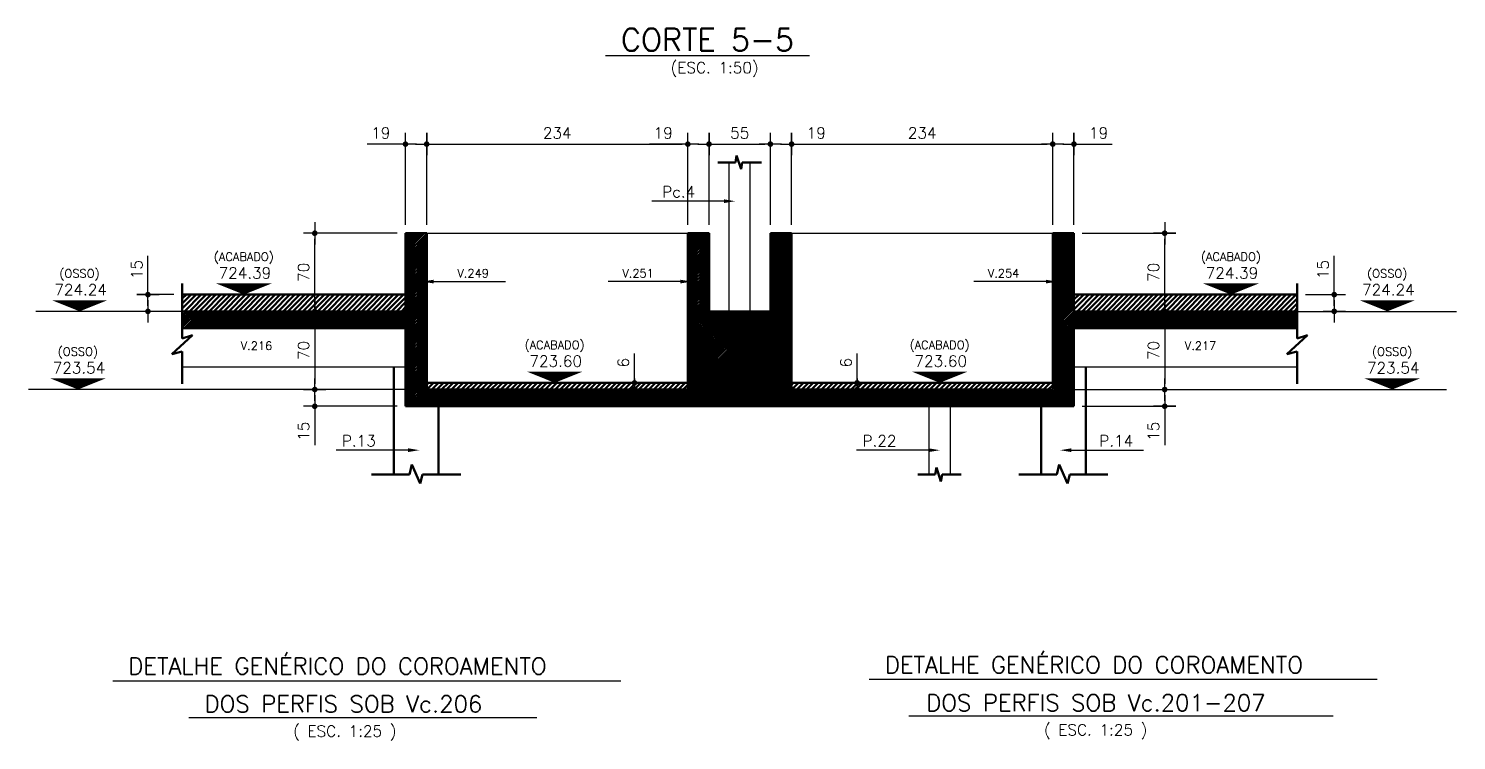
# Model space of a CAD drawing. Header units: inches. Extents: x 0 to 5940, y 0 to 4205.
# Drawn here: x 3668 to 4948, y 2757 to 3395 of the extents above; entities that cross this region are included whole.
import ezdxf
from ezdxf.enums import TextEntityAlignment as Align

# ---------------------------------------------------------------- set-up
doc = ezdxf.new("R2010")
doc.units = ezdxf.units.IN
doc.header["$LTSCALE"] = 50
doc.header["$MEASUREMENT"] = 0
for name, color, linetype in [('CORTES', 2, 'Continuous'), ('COTA', 6, 'Continuous'), ('NIVEL', 3, 'Continuous'), ('TEXTO', 3, 'Continuous')]:
    doc.layers.add(name, color=color, linetype=linetype)
doc.styles.add('ROMANS', font='romans.shx')
doc.dimstyles.new('COTA_50', dxfattribs={"dimscale": 5, "dimtxt": 2, "dimasz": 1, "dimexe": 2, "dimexo": 1.5, "dimgap": 1, "dimtad": 1, "dimzin": 12, "dimdsep": 46, "dimtxsty": 'ROMANS', "dimblk1": 'COTA', "dimblk2": 'COTA', "dimsah": 1, "dimcen": -4, "dimdle": 1.5, "dimclrd": 6, "dimclre": 6, "dimclrt": 3, "dimadec": 0, "dimazin": 0, "dimtfac": 1, "dimtofl": 0, "dimtmove": 0, "dimatfit": 3, "dimldrblk": 'COTA', "dimfxl": 1, "dimtolj": 1, "dimtzin": 12, "dimarcsym": 0})
pattern_1 = [(45, (-4340.959, 9121.8574), (-2.2097087, 2.2097087), [])]

# ---------------------------------------------------------------- blocks, each defined once
blk = doc.blocks.new('COTA')
at = {"layer": 'COTA'}
for p, q in [((2, 0), (-2, 0)), ((0, -2), (0, 2))]:
    blk.add_line(p, q, dxfattribs=at)
at = {"layer": 'COTA', "const_width": 0.5}
blk.add_lwpolyline([(-0.25, 0, 1), (0.25, 0, 1)], format="xyb", close=True, dxfattribs=at)
blk = doc.blocks.new('*D331')
at = {"layer": 'COTA', "color": 6, "lineweight": -2, "transparency": 16777216}
for p, q in [((4005.8, 3219.1), (4005.8, 3301.4)), ((4024.8, 3219.1), (4024.8, 3301.4)), ((4000.8, 3291.4), (3971.5, 3291.4)), ((4029.8, 3291.4), (4034.8, 3291.4))]:
    blk.add_line(p, q, dxfattribs=at)
at = {"layer": 'Defpoints', "color": 0, "transparency": 16777216}
for p in [(4005.8, 3291.4), (4005.8, 3211.6), (4024.8, 3211.6)]:
    blk.add_point(p, dxfattribs=at)
at = {"layer": 'COTA', "color": 6, "lineweight": -2, "transparency": 16777216, "xscale": 5, "yscale": 5, "zscale": 5}
blk.add_blockref('COTA', (4005.8, 3291.4), dxfattribs=at)
at = {"layer": 'COTA', "color": 6, "lineweight": -2, "transparency": 16777216, "xscale": 5, "yscale": 5, "zscale": 5, "rotation": 180}
blk.add_blockref('COTA', (4024.8, 3291.4), dxfattribs=at)
at = {"layer": 'COTA', "color": 3, "transparency": 16777216, "insert": (3983.7, 3301.4), "char_height": 10, "attachment_point": 5, "style": 'ROMANS'}
blk.add_mtext('\\A1;19', dxfattribs=at)
blk = doc.blocks.new('*D332')
at = {"layer": 'COTA', "color": 6, "lineweight": -2, "transparency": 16777216}
for p, q in [((4024.8, 3219.1), (4024.8, 3301.4)), ((4258.8, 3219.1), (4258.8, 3301.4)), ((4029.8, 3291.4), (4253.8, 3291.4))]:
    blk.add_line(p, q, dxfattribs=at)
at = {"layer": 'Defpoints', "color": 0, "transparency": 16777216}
for p in [(4258.8, 3291.4), (4024.8, 3211.6), (4258.8, 3211.6)]:
    blk.add_point(p, dxfattribs=at)
at = {"layer": 'COTA', "color": 6, "lineweight": -2, "transparency": 16777216, "xscale": 5, "yscale": 5, "zscale": 5, "rotation": 180}
blk.add_blockref('COTA', (4024.8, 3291.4), dxfattribs=at)
at = {"layer": 'COTA', "color": 6, "lineweight": -2, "transparency": 16777216, "xscale": 5, "yscale": 5, "zscale": 5}
blk.add_blockref('COTA', (4258.8, 3291.4), dxfattribs=at)
at = {"layer": 'COTA', "color": 3, "transparency": 16777216, "insert": (4141.8, 3301.4), "char_height": 10, "attachment_point": 5, "style": 'ROMANS'}
blk.add_mtext('\\A1;234', dxfattribs=at)
blk = doc.blocks.new('*D333')
at = {"layer": 'COTA', "color": 6, "lineweight": -2, "transparency": 16777216}
for p, q in [((4258.8, 3219.1), (4258.8, 3301.4)), ((4277.8, 3219.1), (4277.8, 3301.4)), ((4253.8, 3291.4), (4224.5, 3291.4)), ((4282.8, 3291.4), (4287.8, 3291.4))]:
    blk.add_line(p, q, dxfattribs=at)
at = {"layer": 'Defpoints', "color": 0, "transparency": 16777216}
for p in [(4258.8, 3291.4), (4258.8, 3211.6), (4277.8, 3211.6)]:
    blk.add_point(p, dxfattribs=at)
at = {"layer": 'COTA', "color": 6, "lineweight": -2, "transparency": 16777216, "xscale": 5, "yscale": 5, "zscale": 5}
blk.add_blockref('COTA', (4258.8, 3291.4), dxfattribs=at)
at = {"layer": 'COTA', "color": 6, "lineweight": -2, "transparency": 16777216, "xscale": 5, "yscale": 5, "zscale": 5, "rotation": 180}
blk.add_blockref('COTA', (4277.8, 3291.4), dxfattribs=at)
at = {"layer": 'COTA', "color": 3, "transparency": 16777216, "insert": (4236.7, 3301.4), "char_height": 10, "attachment_point": 5, "style": 'ROMANS'}
blk.add_mtext('\\A1;19', dxfattribs=at)
blk = doc.blocks.new('*D334')
at = {"layer": 'COTA', "color": 6, "lineweight": -2, "transparency": 16777216}
for p, q in [((4277.8, 3219.1), (4277.8, 3301.4)), ((4332.8, 3219.1), (4332.8, 3301.4)), ((4282.8, 3291.4), (4327.8, 3291.4))]:
    blk.add_line(p, q, dxfattribs=at)
at = {"layer": 'Defpoints', "color": 0, "transparency": 16777216}
for p in [(4332.8, 3291.4), (4277.8, 3211.6), (4332.8, 3211.6)]:
    blk.add_point(p, dxfattribs=at)
at = {"layer": 'COTA', "color": 6, "lineweight": -2, "transparency": 16777216, "xscale": 5, "yscale": 5, "zscale": 5, "rotation": 180}
blk.add_blockref('COTA', (4277.8, 3291.4), dxfattribs=at)
at = {"layer": 'COTA', "color": 6, "lineweight": -2, "transparency": 16777216, "xscale": 5, "yscale": 5, "zscale": 5}
blk.add_blockref('COTA', (4332.8, 3291.4), dxfattribs=at)
at = {"layer": 'COTA', "color": 3, "transparency": 16777216, "insert": (4305.3, 3301.4), "char_height": 10, "attachment_point": 5, "style": 'ROMANS'}
blk.add_mtext('\\A1;55', dxfattribs=at)
blk = doc.blocks.new('*D335')
at = {"layer": 'COTA', "color": 6, "lineweight": -2, "transparency": 16777216}
for p, q in [((4332.8, 3219.1), (4332.8, 3301.4)), ((4351.8, 3219.1), (4351.8, 3301.4)), ((4327.8, 3291.4), (4322.8, 3291.4)), ((4356.8, 3291.4), (4386.1, 3291.4))]:
    blk.add_line(p, q, dxfattribs=at)
at = {"layer": 'Defpoints', "color": 0, "transparency": 16777216}
for p in [(4351.8, 3291.4), (4332.8, 3211.6), (4351.8, 3211.6)]:
    blk.add_point(p, dxfattribs=at)
at = {"layer": 'COTA', "color": 6, "lineweight": -2, "transparency": 16777216, "xscale": 5, "yscale": 5, "zscale": 5}
blk.add_blockref('COTA', (4332.8, 3291.4), dxfattribs=at)
at = {"layer": 'COTA', "color": 6, "lineweight": -2, "transparency": 16777216, "xscale": 5, "yscale": 5, "zscale": 5, "rotation": 180}
blk.add_blockref('COTA', (4351.8, 3291.4), dxfattribs=at)
at = {"layer": 'COTA', "color": 3, "transparency": 16777216, "insert": (4373.9, 3301.4), "char_height": 10, "attachment_point": 5, "style": 'ROMANS'}
blk.add_mtext('\\A1;19', dxfattribs=at)
blk = doc.blocks.new('*D336')
at = {"layer": 'COTA', "color": 6, "lineweight": -2, "transparency": 16777216}
for p, q in [((4351.8, 3219.1), (4351.8, 3301.4)), ((4585.8, 3219.1), (4585.8, 3301.4)), ((4356.8, 3291.4), (4580.8, 3291.4))]:
    blk.add_line(p, q, dxfattribs=at)
at = {"layer": 'Defpoints', "color": 0, "transparency": 16777216}
for p in [(4585.8, 3291.4), (4351.8, 3211.6), (4585.8, 3211.6)]:
    blk.add_point(p, dxfattribs=at)
at = {"layer": 'COTA', "color": 6, "lineweight": -2, "transparency": 16777216, "xscale": 5, "yscale": 5, "zscale": 5, "rotation": 180}
blk.add_blockref('COTA', (4351.8, 3291.4), dxfattribs=at)
at = {"layer": 'COTA', "color": 6, "lineweight": -2, "transparency": 16777216, "xscale": 5, "yscale": 5, "zscale": 5}
blk.add_blockref('COTA', (4585.8, 3291.4), dxfattribs=at)
at = {"layer": 'COTA', "color": 3, "transparency": 16777216, "insert": (4468.8, 3301.4), "char_height": 10, "attachment_point": 5, "style": 'ROMANS'}
blk.add_mtext('\\A1;234', dxfattribs=at)
blk = doc.blocks.new('*D337')
at = {"layer": 'COTA', "color": 6, "lineweight": -2, "transparency": 16777216}
for p, q in [((4585.8, 3219.1), (4585.8, 3301.4)), ((4604.8, 3219.1), (4604.8, 3301.4)), ((4580.8, 3291.4), (4575.8, 3291.4)), ((4609.8, 3291.4), (4639.1, 3291.4))]:
    blk.add_line(p, q, dxfattribs=at)
at = {"layer": 'Defpoints', "color": 0, "transparency": 16777216}
for p in [(4604.8, 3291.4), (4585.8, 3211.6), (4604.8, 3211.6)]:
    blk.add_point(p, dxfattribs=at)
at = {"layer": 'COTA', "color": 6, "lineweight": -2, "transparency": 16777216, "xscale": 5, "yscale": 5, "zscale": 5}
blk.add_blockref('COTA', (4585.8, 3291.4), dxfattribs=at)
at = {"layer": 'COTA', "color": 6, "lineweight": -2, "transparency": 16777216, "xscale": 5, "yscale": 5, "zscale": 5, "rotation": 180}
blk.add_blockref('COTA', (4604.8, 3291.4), dxfattribs=at)
at = {"layer": 'COTA', "color": 3, "transparency": 16777216, "insert": (4626.9, 3301.4), "char_height": 10, "attachment_point": 5, "style": 'ROMANS'}
blk.add_mtext('\\A1;19', dxfattribs=at)
blk = doc.blocks.new('*D338')
at = {"layer": 'COTA', "color": 6, "lineweight": -2, "transparency": 16777216}
for p, q in [((3998.3, 3211.6), (3914.5, 3211.6)), ((3924.5, 3146.6), (3924.5, 3206.6)), ((3921, 3141.6), (3934.5, 3141.6))]:
    blk.add_line(p, q, dxfattribs=at)
at = {"layer": 'Defpoints', "color": 0, "transparency": 16777216}
for p in [(3924.5, 3211.6), (4005.8, 3211.6), (3913.5, 3141.6)]:
    blk.add_point(p, dxfattribs=at)
at = {"layer": 'COTA', "color": 6, "lineweight": -2, "transparency": 16777216, "xscale": 5, "yscale": 5, "zscale": 5}
for p, rotation in [((3924.5, 3211.6), 90), ((3924.5, 3141.6), 270)]:
    blk.add_blockref('COTA', p, dxfattribs=dict(at, rotation=rotation))
at = {"layer": 'COTA', "color": 3, "transparency": 16777216, "insert": (3914.5, 3176.6), "char_height": 10, "attachment_point": 5, "rotation": 90, "style": 'ROMANS'}
blk.add_mtext('\\A1;70', dxfattribs=at)
blk = doc.blocks.new('*D339')
at = {"layer": 'COTA', "color": 6, "lineweight": -2, "transparency": 16777216}
for p, q in [((3929, 3141.6), (3914.5, 3141.6)), ((3924.5, 3136.6), (3924.5, 3076.6)), ((4021.3, 3071.6), (3914.5, 3071.6))]:
    blk.add_line(p, q, dxfattribs=at)
at = {"layer": 'Defpoints', "color": 0, "transparency": 16777216}
for p in [(3936.5, 3141.6), (3924.5, 3071.6), (4028.8, 3071.6)]:
    blk.add_point(p, dxfattribs=at)
at = {"layer": 'COTA', "color": 6, "lineweight": -2, "transparency": 16777216, "xscale": 5, "yscale": 5, "zscale": 5}
for p, rotation in [((3924.5, 3141.6), 90), ((3924.5, 3071.6), 270)]:
    blk.add_blockref('COTA', p, dxfattribs=dict(at, rotation=rotation))
at = {"layer": 'COTA', "color": 3, "transparency": 16777216, "insert": (3914.5, 3106.6), "char_height": 10, "attachment_point": 5, "rotation": 90, "style": 'ROMANS'}
blk.add_mtext('\\A1;70', dxfattribs=at)
blk = doc.blocks.new('*D340')
at = {"layer": 'COTA', "color": 6, "lineweight": -2, "transparency": 16777216}
for p, q in [((4021.3, 3071.6), (3914.5, 3071.6)), ((3924.5, 3076.6), (3924.5, 3081.6)), ((3998.3, 3056.6), (3914.5, 3056.6)), ((3924.5, 3051.6), (3924.5, 3021.9))]:
    blk.add_line(p, q, dxfattribs=at)
at = {"layer": 'Defpoints', "color": 0, "transparency": 16777216}
for p in [(4028.8, 3071.6), (3924.5, 3056.6), (4005.8, 3056.6)]:
    blk.add_point(p, dxfattribs=at)
at = {"layer": 'COTA', "color": 6, "lineweight": -2, "transparency": 16777216, "xscale": 5, "yscale": 5, "zscale": 5}
for p, rotation in [((3924.5, 3071.6), 270), ((3924.5, 3056.6), 90)]:
    blk.add_blockref('COTA', p, dxfattribs=dict(at, rotation=rotation))
at = {"layer": 'COTA', "color": 3, "transparency": 16777216, "insert": (3914.5, 3034.2), "char_height": 10, "attachment_point": 5, "rotation": 90, "style": 'ROMANS'}
blk.add_mtext('\\A1;15', dxfattribs=at)
blk = doc.blocks.new('*D341')
at = {"layer": 'COTA', "color": 6, "lineweight": -2, "transparency": 16777216}
for p, q in [((4612.3, 3211.6), (4696.1, 3211.6)), ((4686.1, 3146.6), (4686.1, 3206.6)), ((4689.6, 3141.6), (4676.1, 3141.6))]:
    blk.add_line(p, q, dxfattribs=at)
at = {"layer": 'Defpoints', "color": 0, "transparency": 16777216}
for p in [(4604.8, 3211.6), (4686.1, 3211.6), (4697.1, 3141.6)]:
    blk.add_point(p, dxfattribs=at)
at = {"layer": 'COTA', "color": 6, "lineweight": -2, "transparency": 16777216, "xscale": 5, "yscale": 5, "zscale": 5}
for p, rotation in [((4686.1, 3211.6), 90), ((4686.1, 3141.6), 270)]:
    blk.add_blockref('COTA', p, dxfattribs=dict(at, rotation=rotation))
at = {"layer": 'COTA', "color": 3, "transparency": 16777216, "insert": (4676.1, 3176.6), "char_height": 10, "attachment_point": 5, "rotation": 90, "style": 'ROMANS'}
blk.add_mtext('\\A1;70', dxfattribs=at)
blk = doc.blocks.new('*D342')
at = {"layer": 'COTA', "color": 6, "lineweight": -2, "transparency": 16777216}
for p, q in [((4681.6, 3141.6), (4696.1, 3141.6)), ((4686.1, 3136.6), (4686.1, 3076.6)), ((4589.3, 3071.6), (4696.1, 3071.6))]:
    blk.add_line(p, q, dxfattribs=at)
at = {"layer": 'Defpoints', "color": 0, "transparency": 16777216}
for p in [(4674.1, 3141.6), (4581.8, 3071.6), (4686.1, 3071.6)]:
    blk.add_point(p, dxfattribs=at)
at = {"layer": 'COTA', "color": 6, "lineweight": -2, "transparency": 16777216, "xscale": 5, "yscale": 5, "zscale": 5}
for p, rotation in [((4686.1, 3141.6), 90), ((4686.1, 3071.6), 270)]:
    blk.add_blockref('COTA', p, dxfattribs=dict(at, rotation=rotation))
at = {"layer": 'COTA', "color": 3, "transparency": 16777216, "insert": (4676.1, 3106.6), "char_height": 10, "attachment_point": 5, "rotation": 90, "style": 'ROMANS'}
blk.add_mtext('\\A1;70', dxfattribs=at)
blk = doc.blocks.new('*D343')
at = {"layer": 'COTA', "color": 6, "lineweight": -2, "transparency": 16777216}
for p, q in [((4589.3, 3071.6), (4696.1, 3071.6)), ((4686.1, 3076.6), (4686.1, 3081.6)), ((4612.3, 3056.6), (4696.1, 3056.6)), ((4686.1, 3051.6), (4686.1, 3021.9))]:
    blk.add_line(p, q, dxfattribs=at)
at = {"layer": 'Defpoints', "color": 0, "transparency": 16777216}
for p in [(4581.8, 3071.6), (4604.8, 3056.6), (4686.1, 3056.6)]:
    blk.add_point(p, dxfattribs=at)
at = {"layer": 'COTA', "color": 6, "lineweight": -2, "transparency": 16777216, "xscale": 5, "yscale": 5, "zscale": 5}
for p, rotation in [((4686.1, 3071.6), 270), ((4686.1, 3056.6), 90)]:
    blk.add_blockref('COTA', p, dxfattribs=dict(at, rotation=rotation))
at = {"layer": 'COTA', "color": 3, "transparency": 16777216, "insert": (4676.1, 3034.2), "char_height": 10, "attachment_point": 5, "rotation": 90, "style": 'ROMANS'}
blk.add_mtext('\\A1;15', dxfattribs=at)
blk = doc.blocks.new('*D344')
at = {"layer": 'COTA', "color": 6, "lineweight": -2, "transparency": 16777216}
for p, q in [((3775, 3161.6), (3775, 3191.4)), ((3798.3, 3156.6), (3765, 3156.6)), ((3776, 3141.6), (3765, 3141.6)), ((3775, 3136.6), (3775, 3131.6))]:
    blk.add_line(p, q, dxfattribs=at)
at = {"layer": 'Defpoints', "color": 0, "transparency": 16777216}
for p in [(3775, 3156.6), (3805.8, 3156.6), (3783.5, 3141.6)]:
    blk.add_point(p, dxfattribs=at)
at = {"layer": 'COTA', "color": 6, "lineweight": -2, "transparency": 16777216, "xscale": 5, "yscale": 5, "zscale": 5}
for p, rotation in [((3775, 3156.6), 270), ((3775, 3141.6), 90)]:
    blk.add_blockref('COTA', p, dxfattribs=dict(at, rotation=rotation))
at = {"layer": 'COTA', "color": 3, "transparency": 16777216, "insert": (3765, 3179), "char_height": 10, "attachment_point": 5, "rotation": 90, "style": 'ROMANS'}
blk.add_mtext('\\A1;15', dxfattribs=at)
blk = doc.blocks.new('*D345')
at = {"layer": 'COTA', "color": 6, "lineweight": -2, "transparency": 16777216}
for p, q in [((4838, 3161.6), (4838, 3191.4)), ((4812.3, 3156.6), (4848, 3156.6)), ((4838, 3136.6), (4838, 3131.6)), ((4839.5, 3141.6), (4848, 3141.6))]:
    blk.add_line(p, q, dxfattribs=at)
at = {"layer": 'Defpoints', "color": 0, "transparency": 16777216}
for p in [(4804.8, 3156.6), (4838, 3156.6), (4832, 3141.6)]:
    blk.add_point(p, dxfattribs=at)
at = {"layer": 'COTA', "color": 6, "lineweight": -2, "transparency": 16777216, "xscale": 5, "yscale": 5, "zscale": 5}
for p, rotation in [((4838, 3156.6), 270), ((4838, 3141.6), 90)]:
    blk.add_blockref('COTA', p, dxfattribs=dict(at, rotation=rotation))
at = {"layer": 'COTA', "color": 3, "transparency": 16777216, "insert": (4828, 3179), "char_height": 10, "attachment_point": 5, "rotation": 90, "style": 'ROMANS'}
blk.add_mtext('\\A1;15', dxfattribs=at)
blk = doc.blocks.new('*D346')
at = {"layer": 'COTA', "color": 6, "lineweight": -2, "transparency": 16777216}
for p, q in [((4211, 3082.6), (4211, 3103.8)), ((4215.5, 3077.6), (4221, 3077.6)), ((4215.5, 3071.6), (4221, 3071.6)), ((4211, 3066.6), (4211, 3061.6))]:
    blk.add_line(p, q, dxfattribs=at)
at = {"layer": 'Defpoints', "color": 0, "transparency": 16777216}
for p in [(4208, 3077.6), (4208, 3071.6), (4211, 3077.6)]:
    blk.add_point(p, dxfattribs=at)
at = {"layer": 'COTA', "color": 6, "lineweight": -2, "transparency": 16777216, "xscale": 5, "yscale": 5, "zscale": 5}
for p, rotation in [((4211, 3077.6), 270), ((4211, 3071.6), 90)]:
    blk.add_blockref('COTA', p, dxfattribs=dict(at, rotation=rotation))
at = {"layer": 'COTA', "color": 3, "transparency": 16777216, "insert": (4201, 3095.7), "char_height": 10, "attachment_point": 5, "rotation": 90, "style": 'ROMANS'}
blk.add_mtext('\\A1;6', dxfattribs=at)
blk = doc.blocks.new('*D347')
at = {"layer": 'COTA', "color": 6, "lineweight": -2, "transparency": 16777216}
for p, q in [((4410.5, 3082.6), (4410.5, 3103.8)), ((4415, 3077.6), (4420.5, 3077.6)), ((4415, 3071.6), (4420.5, 3071.6)), ((4410.5, 3066.6), (4410.5, 3061.6))]:
    blk.add_line(p, q, dxfattribs=at)
at = {"layer": 'Defpoints', "color": 0, "transparency": 16777216}
for p in [(4407.5, 3077.6), (4407.5, 3071.6), (4410.5, 3077.6)]:
    blk.add_point(p, dxfattribs=at)
at = {"layer": 'COTA', "color": 6, "lineweight": -2, "transparency": 16777216, "xscale": 5, "yscale": 5, "zscale": 5}
for p, rotation in [((4410.5, 3077.6), 270), ((4410.5, 3071.6), 90)]:
    blk.add_blockref('COTA', p, dxfattribs=dict(at, rotation=rotation))
at = {"layer": 'COTA', "color": 3, "transparency": 16777216, "insert": (4400.5, 3095.7), "char_height": 10, "attachment_point": 5, "rotation": 90, "style": 'ROMANS'}
blk.add_mtext('\\A1;6', dxfattribs=at)

msp = doc.modelspace()

# ---------------------------------------------------------------- hatches: boundary and pattern name
at = {"layer": 'CORTES', "linetype": 'Continuous', "lineweight": 50}
h = msp.add_hatch(dxfattribs=at)
h.set_pattern_fill('ANSI31', color=252, scale=15)
h.set_pattern_definition([(45, (-4340.959, 9121.8574), (-1.3258252, 1.3258252), [])])
h.paths.add_polyline_path([(4351.804, 3211.63), (4332.804, 3211.63), (4332.804, 3141.63), (4317.304, 3141.63), (4314.804, 3141.63), (4295.804, 3141.63), (4293.304, 3141.63), (4277.804, 3141.63), (4277.804, 3211.63), (4258.804, 3211.63), (4258.804, 3071.63), (4231.804, 3071.63), (4028.804, 3071.63), (4024.804, 3071.63), (4024.804, 3211.63), (4005.804, 3211.63), (4005.804, 3156.63), (4005.804, 3141.63), (4002.804, 3141.63), (3805.804, 3141.63), (3805.804, 3126.63), (4005.804, 3126.63), (4005.804, 3056.63), (4604.804, 3056.63), (4604.804, 3126.63), (4804.804, 3126.63), (4804.804, 3141.63), (4607.804, 3141.63), (4604.804, 3141.63), (4604.804, 3156.63), (4604.804, 3211.63), (4585.804, 3211.63), (4585.804, 3071.63), (4581.804, 3071.63), (4378.804, 3071.63), (4351.804, 3071.63)])
h = msp.add_hatch(dxfattribs=at)
h.set_pattern_fill('ANSI31', color=253, scale=25)
h.set_pattern_definition(pattern_1)
h.paths.add_polyline_path([(3805.804, 3156.63), (3805.804, 3141.63), (4002.804, 3141.63), (4005.804, 3141.63), (4005.804, 3156.63), (4002.804, 3156.63)])
h = msp.add_hatch(dxfattribs=at)
h.set_pattern_fill('ANSI31', color=253, scale=25)
h.set_pattern_definition(pattern_1)
h.paths.add_polyline_path([(4804.804, 3141.63), (4804.804, 3156.63), (4607.804, 3156.63), (4604.804, 3156.63), (4604.804, 3141.63), (4607.804, 3141.63)])
h = msp.add_hatch(dxfattribs=at)
h.set_pattern_fill('ANSI31', color=253, scale=25)
h.set_pattern_definition(pattern_1)
h.paths.add_polyline_path([(4028.804, 3077.63), (4024.804, 3077.63), (4024.804, 3071.63), (4028.804, 3071.63), (4231.804, 3071.63), (4258.804, 3071.63), (4258.804, 3077.63), (4231.804, 3077.63)])
h = msp.add_hatch(dxfattribs=at)
h.set_pattern_fill('ANSI31', color=253, scale=25)
h.set_pattern_definition(pattern_1)
h.paths.add_polyline_path([(4585.804, 3077.63), (4581.804, 3077.63), (4378.804, 3077.63), (4351.804, 3077.63), (4351.804, 3071.63), (4378.804, 3071.63), (4581.804, 3071.63), (4585.804, 3071.63)])

# ---------------------------------------------------------------- linework, layer by layer
at = {"layer": 'CORTES', "color": 8, "linetype": 'Continuous', "lineweight": 50}
for p, q in [((4301.458, 3274.857), (4302.541, 3281.357)), ((4302.541, 3281.357), (4306.541, 3268.857)), ((4285.804, 3274.857), (4301.458, 3274.857)), ((4306.541, 3268.857), (4307.632, 3274.857)), ((4307.632, 3274.857), (4324.804, 3274.857)), ((3805.804, 3166.63), (3805.804, 3117.378)), ((4804.804, 3117.378), (4804.804, 3166.63)), ((3815.041, 3120.357), (3796.541, 3103.357)), ((3805.804, 3117.378), (3815.041, 3120.357)), ((4814.041, 3120.357), (4795.541, 3103.357)), ((4804.804, 3117.378), (4814.041, 3120.357)), ((3796.541, 3103.357), (3805.804, 3105.727)), ((4795.541, 3103.357), (4804.804, 3105.727)), ((3995.304, 3091.63), (3995.304, 2995.357)), ((4615.304, 3091.63), (4615.304, 2995.357)), ((4035.304, 3056.63), (4035.304, 2995.357)), ((4575.304, 3056.63), (4575.304, 2995.357)), ((3975.304, 2995.357), (4009.381, 2995.357)), ((4009.381, 2995.357), (4011.541, 3004.357)), ((4011.541, 3004.357), (4019.041, 2987.357)), ((4019.041, 2987.357), (4021.041, 2995.357)), ((4021.041, 2995.357), (4055.304, 2995.357)), ((4464.804, 2995.357), (4480.458, 2995.357)), ((4480.458, 2995.357), (4481.541, 3001.857)), ((4481.541, 3001.857), (4485.541, 2989.357)), ((4485.541, 2989.357), (4486.632, 2995.357)), ((4486.632, 2995.357), (4503.804, 2995.357)), ((4555.304, 2995.357), (4589.381, 2995.357)), ((4589.381, 2995.357), (4591.541, 3004.357)), ((4591.541, 3004.357), (4599.041, 2987.357)), ((4599.041, 2987.357), (4601.041, 2995.357)), ((4601.041, 2995.357), (4635.304, 2995.357))]:
    msp.add_line(p, q, dxfattribs=at)
at = {"layer": 'CORTES'}
for p, q in [((4295.804, 3141.63), (4295.804, 3274.857)), ((4314.804, 3141.63), (4314.804, 3274.857)), ((4024.804, 3211.63), (4258.804, 3211.63)), ((4351.804, 3211.63), (4585.804, 3211.63)), ((4474.804, 3056.63), (4474.804, 2995.357)), ((4493.804, 3056.63), (4493.804, 2995.357))]:
    msp.add_line(p, q, dxfattribs=at)
at = {"layer": 'CORTES', "color": 1, "linetype": 'Continuous', "lineweight": 50}
for p, q in [((4024.804, 3211.63), (4005.804, 3211.63)), ((4024.804, 3211.63), (4024.804, 3071.63)), ((4258.804, 3211.63), (4258.804, 3071.63)), ((4277.804, 3211.63), (4258.804, 3211.63)), ((4277.804, 3211.63), (4277.804, 3141.63)), ((4332.804, 3211.63), (4332.804, 3141.63)), ((4351.804, 3211.63), (4332.804, 3211.63)), ((4351.804, 3211.63), (4351.804, 3071.63)), ((4585.804, 3211.63), (4585.804, 3071.63)), ((4604.804, 3211.63), (4585.804, 3211.63)), ((4005.804, 3126.63), (3805.804, 3126.63)), ((4005.804, 3056.63), (4005.804, 3126.63)), ((4604.804, 3126.63), (4604.804, 3056.63)), ((4804.804, 3126.63), (4604.804, 3126.63)), ((4604.804, 3056.63), (4005.804, 3056.63))]:
    msp.add_line(p, q, dxfattribs=at)
at = {"layer": 'CORTES', "color": 1, "linetype": 'Continuous', "lineweight": 50, "flags": 128}
for points in [[(4005.804, 3211.63), (4005.804, 3156.63), (4005.804, 3141.63)], [(4604.804, 3211.63), (4604.804, 3156.63), (4604.804, 3141.63)], [(4005.804, 3141.63), (4002.804, 3141.63), (3805.804, 3141.63)], [(4332.804, 3141.63), (4317.304, 3141.63), (4314.804, 3141.63), (4295.804, 3141.63), (4293.304, 3141.63), (4277.804, 3141.63)], [(4804.804, 3141.63), (4607.804, 3141.63), (4604.804, 3141.63)], [(4258.804, 3071.63), (4231.804, 3071.63), (4028.804, 3071.63), (4024.804, 3071.63)], [(4585.804, 3071.63), (4581.804, 3071.63), (4378.804, 3071.63), (4351.804, 3071.63)]]:
    msp.add_lwpolyline(points, dxfattribs=at)
at = {"layer": 'CORTES', "color": 253, "linetype": 'Continuous', "lineweight": 50, "flags": 128}
for points in [[(4005.804, 3156.63), (4002.804, 3156.63), (3805.804, 3156.63)], [(4804.804, 3156.63), (4607.804, 3156.63), (4604.804, 3156.63)], [(4258.804, 3077.63), (4231.804, 3077.63), (4028.804, 3077.63), (4024.804, 3077.63)], [(4585.804, 3077.63), (4581.804, 3077.63), (4378.804, 3077.63), (4351.804, 3077.63)]]:
    msp.add_lwpolyline(points, dxfattribs=at)
at = {"layer": 'CORTES', "color": 8, "linetype": 'Continuous', "lineweight": 50, "flags": 128}
for points in [[(3805.804, 3105.727), (3805.804, 3076.63)], [(4804.804, 3105.727), (4804.804, 3076.63)]]:
    msp.add_lwpolyline(points, dxfattribs=at)
at = {"layer": 'CORTES', "flags": 128}
for points in [[(4005.804, 3091.63), (4002.804, 3091.63), (3805.804, 3091.63)], [(4804.804, 3091.63), (4607.804, 3091.63), (4604.804, 3091.63)]]:
    msp.add_lwpolyline(points, dxfattribs=at)
at = {"layer": 'COTA'}
for p, q in [((3805.804, 3141.63), (3674.541, 3141.63)), ((4804.804, 3141.63), (4947.541, 3141.63)), ((3914.541, 3071.63), (3668.041, 3071.63)), ((4696.067, 3071.63), (4938.541, 3071.63))]:
    msp.add_line(p, q, dxfattribs=at)
at = {"layer": 'NIVEL', "color": 1}
for points in [[(3861.041, 3156.63, 0, 50, 0), (3861.041, 3166.63, 50, 50, 0)], [(4745.541, 3156.63, 0, 50, 0), (4745.541, 3166.63, 50, 50, 0)], [(3713.814, 3141.63, 0, 50, 0), (3713.814, 3151.63, 50, 50, 0)], [(4885.66, 3141.63, 0, 50, 0), (4885.66, 3151.63, 50, 50, 0)], [(4139.518, 3077.63, 0, 50, 0), (4139.518, 3087.63, 50, 50, 0)], [(4484.518, 3077.63, 0, 50, 0), (4484.518, 3087.63, 50, 50, 0)], [(3712.358, 3071.63, 0, 50, 0), (3712.358, 3081.63, 50, 50, 0)], [(4890.018, 3071.63, 0, 50, 0), (4890.018, 3081.63, 50, 50, 0)]]:
    msp.add_lwpolyline(points, format="xyseb", dxfattribs=at)
at = {"layer": 'TEXTO', "color": 8}
for p, q in [((4291.14, 3240.271), (4226.541, 3240.271)), ((4030.968, 3168.271), (4095.567, 3168.271)), ((4252.14, 3168.271), (4187.541, 3168.271)), ((4579.64, 3168.271), (4515.041, 3168.271)), ((4008.14, 3017.271), (3943.541, 3017.271)), ((4474.64, 3017.271), (4410.041, 3017.271)), ((4602.468, 3017.271), (4667.067, 3017.271))]:
    msp.add_line(p, q, dxfattribs=at)
at = {"layer": 'TEXTO', "color": 1}
for p, q in [((3743.412, 2810.76), (4198.683, 2810.76)), ((4876.534, 2811.837), (4421.263, 2811.837)), ((3811.771, 2777.975), (4123.519, 2777.975)), ((4836.93, 2779.051), (4456.91, 2779.051))]:
    msp.add_line(p, q, dxfattribs=at)
at = {"layer": 'TEXTO', "color": 8}
for points in [[(4291.14, 3238.604), (4291.14, 3241.938), (4301.14, 3240.271)], [(4030.968, 3166.604), (4030.968, 3169.938), (4020.968, 3168.271)], [(4252.14, 3166.604), (4252.14, 3169.938), (4262.14, 3168.271)], [(4579.64, 3166.604), (4579.64, 3169.938), (4589.64, 3168.271)], [(4008.14, 3015.604), (4008.14, 3018.938), (4018.14, 3017.271)], [(4474.64, 3015.604), (4474.64, 3018.938), (4484.64, 3017.271)], [(4602.468, 3015.604), (4602.468, 3018.938), (4592.468, 3017.271)]]:
    msp.add_solid(points, dxfattribs=at)

# ---------------------------------------------------------------- texts
at = {"layer": 'NIVEL', "color": 4, "style": 'ROMANS'}
for s, p in [('(ACABADO)', (3860.937, 3186.787)), ('(ACABADO)', (4745.437, 3186.787)), ('(OSSO)', (3713.71, 3171.787)), ('(OSSO)', (4885.556, 3171.787)), ('(OSSO)', (3712.254, 3101.787)), ('(ACABADO)', (4139.414, 3107.787)), ('(ACABADO)', (4484.414, 3107.787)), ('(OSSO)', (4889.914, 3101.787))]:
    msp.add_text(s, height=7.5, dxfattribs=at).set_placement(p, align=Align.CENTER)
at = {"layer": 'NIVEL', "color": 3, "style": 'ROMANS'}
for s, p in [('724.39', (3861.929, 3170.983)), ('724.39', (4746.429, 3170.983)), ('724.24', (3714.702, 3155.983)), ('724.24', (4886.548, 3155.983)), ('723.60', (4140.406, 3091.983)), ('723.60', (4485.406, 3091.983)), ('723.54', (3713.246, 3085.983)), ('723.54', (4890.906, 3085.983))]:
    msp.add_text(s, height=10, dxfattribs=at).set_placement(p, align=Align.CENTER)
at = {"layer": 'TEXTO', "color": 1, "style": 'ROMANS'}
for s, height, p in [('%%U CORTE 5-5 ', 20, (4185.12, 3374.901)), ('DETALHE GENÉRICO DO COROAMENTO', 15, (3757.427, 2816.412)), ('DETALHE GENÉRICO DO COROAMENTO', 15, (4435.375, 2817.489)), ('DOS PERFIS SOB Vc.206', 15, (3825.787, 2782.48)), ('DOS PERFIS SOB Vc.201-207', 15, (4472.392, 2783.557))]:
    msp.add_text(s, height=height, dxfattribs=at).set_placement(p)
at = {"layer": 'TEXTO', "color": 3, "style": 'ROMANS'}
for s, p in [('(ESC. 1:50)', (4243.405, 3354.875)), ('( ESC. 1:25 )', (3905.093, 2760.623)), ('( ESC. 1:25 )', (4577.989, 2761.7))]:
    msp.add_text(s, height=10, dxfattribs=at).set_placement(p)
at = {"layer": 'TEXTO', "style": 'ROMANS'}
for s, p in [('Pc.4', (4235.818, 3243.598)), ('P.13', (3948.818, 3020.598)), ('P.22', (4415.318, 3020.598)), ('P.14', (4627.504, 3020.598))]:
    msp.add_text(s, height=10, dxfattribs=at).set_placement(p)
at = {"layer": 'TEXTO', "color": 4, "style": 'ROMANS'}
for s, p in [('V.249', (4052.301, 3172.018)), ('V.251', (4200.093, 3172.018)), ('V.254', (4527.593, 3172.018)), ('V.216', (3858.093, 3107.018)), ('V.217', (4704.093, 3107.018))]:
    msp.add_text(s, height=7.5, dxfattribs=at).set_placement(p)

# ---------------------------------------------------------------- dimensions: what is measured, and where the dimension line sits
at = {"layer": 'COTA'}
for base, p1, p2, picture, middle in [((4005.804, 3291.357), (4024.804, 3211.63), (4005.804, 3211.63), '*D331', (3983.661, 3301.357)), ((4258.804, 3291.357), (4024.804, 3211.63), (4258.804, 3211.63), '*D332', (4141.804, 3301.357)), ((4258.804, 3291.357), (4277.804, 3211.63), (4258.804, 3211.63), '*D333', (4236.661, 3301.357)), ((4332.804, 3291.357), (4277.804, 3211.63), (4332.804, 3211.63), '*D334', (4305.304, 3301.357)), ((4351.804, 3291.357), (4332.804, 3211.63), (4351.804, 3211.63), '*D335', (4373.947, 3301.357)), ((4585.804, 3291.357), (4351.804, 3211.63), (4585.804, 3211.63), '*D336', (4468.804, 3301.357)), ((4604.804, 3291.357), (4585.804, 3211.63), (4604.804, 3211.63), '*D337', (4626.947, 3301.357))]:
    dim = msp.add_linear_dim(base=base, p1=p1, p2=p2, dimstyle='COTA_50', dxfattribs=at)
    dim.commit()
    dim.dimension.update_dxf_attribs({"geometry": picture, "text_midpoint": middle})
for base, p1, p2, picture, middle in [((3924.541, 3211.63), (3913.541, 3141.63), (4005.804, 3211.63), '*D338', (3914.541, 3176.63)), ((4686.067, 3211.63), (4697.067, 3141.63), (4604.804, 3211.63), '*D341', (4676.067, 3176.63)), ((3775.041, 3156.63), (3783.541, 3141.63), (3805.804, 3156.63), '*D344', (3765.041, 3179.011)), ((4838.041, 3156.63), (4832.041, 3141.63), (4804.804, 3156.63), '*D345', (4828.041, 3179.011)), ((3924.541, 3071.63), (3936.541, 3141.63), (4028.804, 3071.63), '*D339', (3914.541, 3106.63)), ((4686.067, 3071.63), (4674.067, 3141.63), (4581.804, 3071.63), '*D342', (4676.067, 3106.63)), ((4211.041, 3077.63), (4208.041, 3071.63), (4208.041, 3077.63), '*D346', (4201.041, 3095.725)), ((4410.541, 3077.63), (4407.541, 3071.63), (4407.541, 3077.63), '*D347', (4400.541, 3095.725)), ((3924.541, 3056.63), (4028.804, 3071.63), (4005.804, 3056.63), '*D340', (3914.541, 3034.249)), ((4686.067, 3056.63), (4581.804, 3071.63), (4604.804, 3056.63), '*D343', (4676.067, 3034.249))]:
    dim = msp.add_linear_dim(base=base, p1=p1, p2=p2, angle=90, dimstyle='COTA_50', dxfattribs=at)
    dim.commit()
    dim.dimension.update_dxf_attribs({"geometry": picture, "text_midpoint": middle})

doc.saveas('drawing.dxf')
